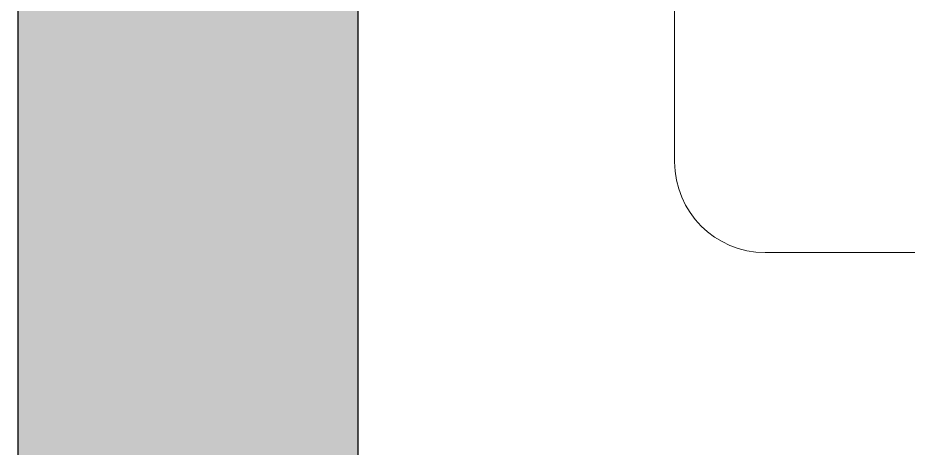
# Model space of a CAD drawing. Header units: inches. Extents: x 2 to 116, y 2 to 108.
# Drawn here: x 47.5201 to 47.913, y 44.4724 to 44.6621 of the extents above; entities that cross this region are included whole.
import ezdxf

# ---------------------------------------------------------------- set-up
doc = ezdxf.new("R2010")
doc.units = ezdxf.units.IN
doc.header["$MEASUREMENT"] = 0
doc.layers.add('14 LOUÇAS - METAIS - BANCADAS', color=252, linetype='Continuous', lineweight=9)
doc.layers.add('PLANTA TUGS_TUES', color=7, linetype='Continuous')

# ---------------------------------------------------------------- blocks, each defined once
blk = doc.blocks.new('CUBA COZ. 02')
at = {"layer": '14 LOUÇAS - METAIS - BANCADAS', "ltscale": 3.5}
for p, q in [((0.23468, 0.38042), (0.23468, 0.16042)), ((0.00968, 0.12042), (0.19468, 0.12042))]:
    blk.add_line(p, q, dxfattribs=at)
blk.add_arc((0.19468, 0.16042), 0.04, 270, 0, dxfattribs=at)

msp = doc.modelspace()

# ---------------------------------------------------------------- hatches: boundary and pattern name
at = {"layer": 'PLANTA TUGS_TUES'}
h = msp.add_hatch(color=256, dxfattribs=at)
h.dxf.hatch_style = 1
h.paths.add_polyline_path([(47.67015, 46.21818), (48.95085, 46.21818), (48.95085, 46.36818), (47.52015, 46.36818), (47.52015, 38.91818), (47.67015, 38.91818)])
h.paths.add_polyline_path([(52.22015, 46.21818), (52.07015, 46.21818), (52.07015, 45.95318), (52.22015, 45.95318), (52.22015, 45.97818)])
h.paths.add_polyline_path([(52.22015, 46.36818), (50.95085, 46.36818), (50.95085, 46.21818), (52.07015, 46.21818), (52.22015, 46.21818)])

# ---------------------------------------------------------------- linework, layer by layer
msp.add_lwpolyline([(57.52015, 52.76818), (47.52015, 52.76818), (47.52015, 30.26818), (57.52015, 30.26818)], close=True)
msp.add_lwpolyline([(52.07015, 45.90318), (52.07015, 46.21818), (47.67015, 46.21818), (47.67015, 38.91818), (52.07015, 38.91818), (52.07015, 45.04225)])
for p, q in [((47.52015, 52.76818), (47.52015, 32.76818)), ((47.52015, 52.76818), (47.52015, 32.76818)), ((47.67015, 46.21818), (47.67015, 38.91818)), ((47.67015, 46.21818), (47.67015, 38.91818))]:
    msp.add_line(p, q, dxfattribs=at)

# ---------------------------------------------------------------- block references
at = {"layer": 'PLANTA TUGS_TUES', "rotation": 269.9999999999994}
msp.add_blockref('CUBA COZ. 02', (47.68953, 44.79331), dxfattribs=at)

doc.saveas('drawing.dxf')
